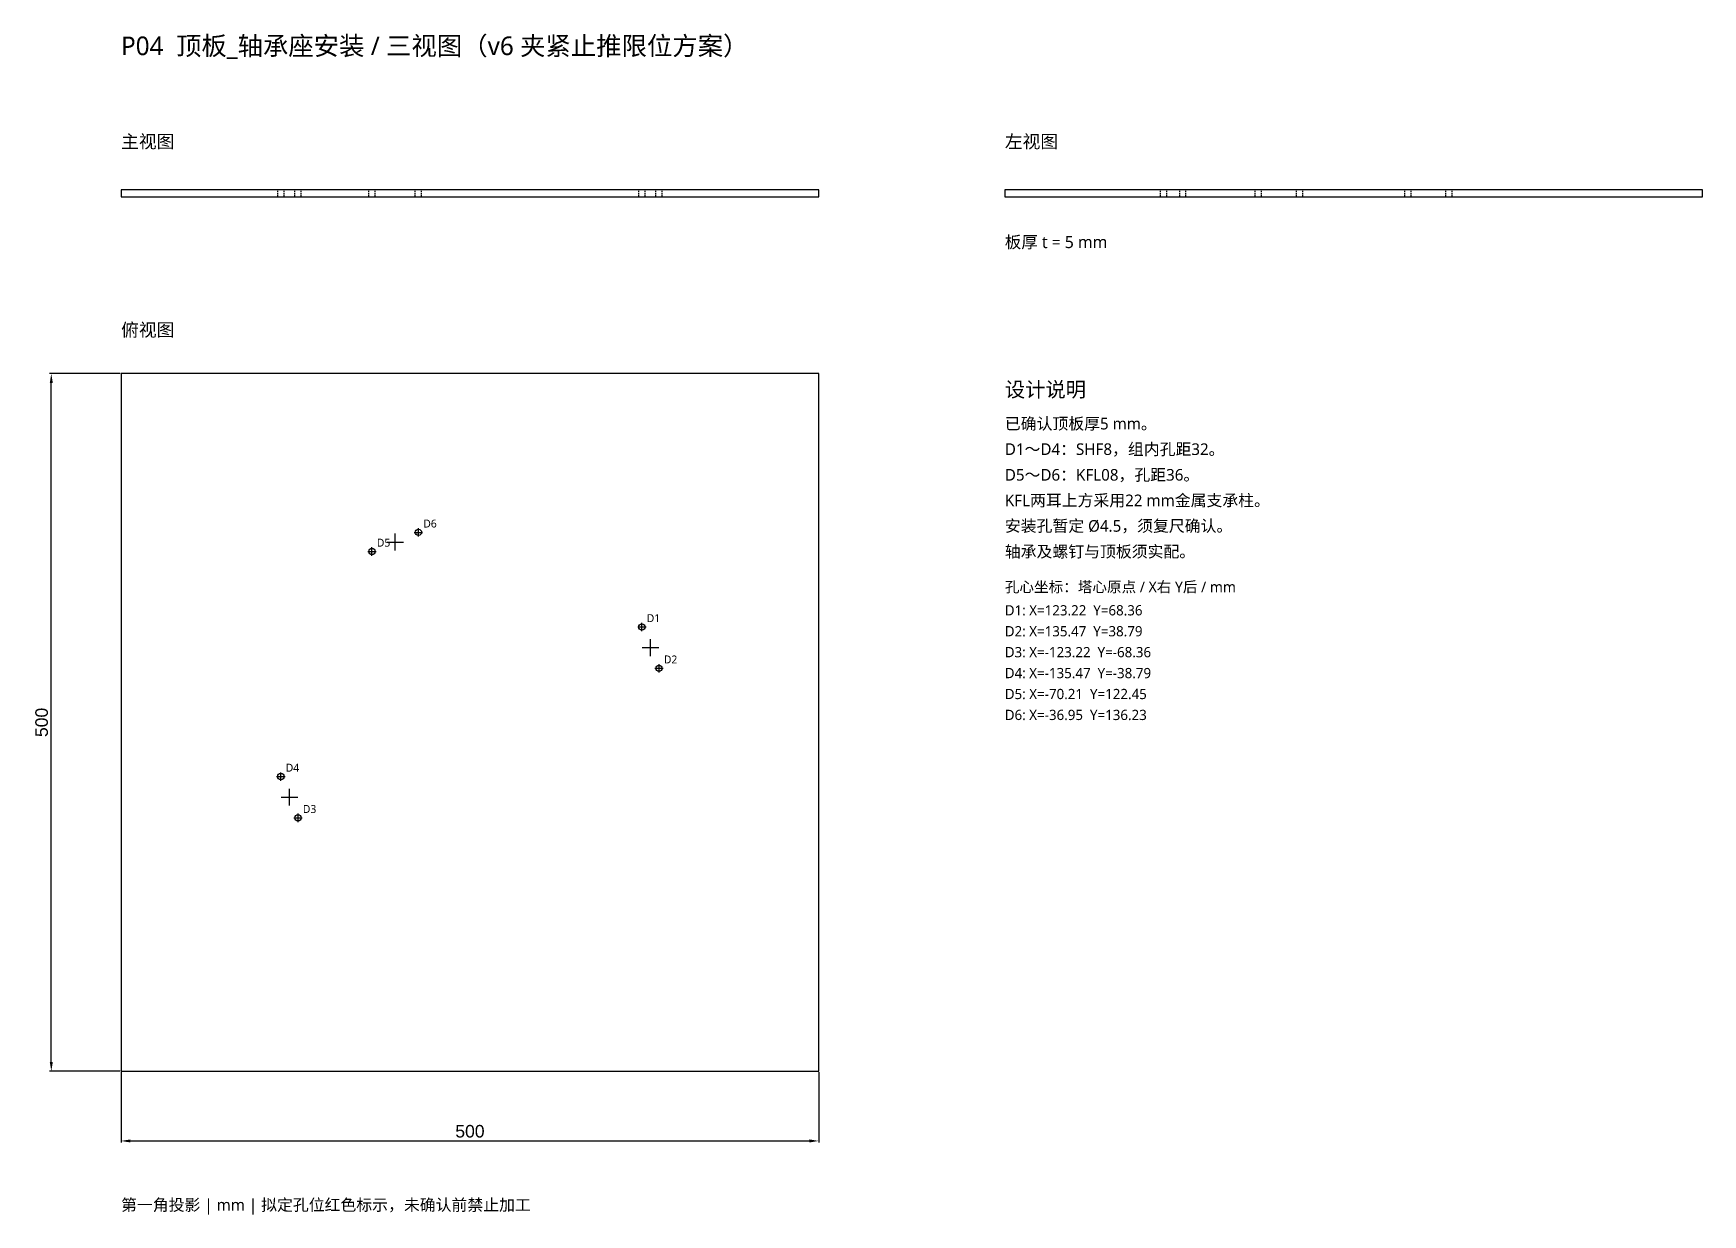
# Model space of a CAD drawing. Header units: millimetres. Extents: x 87 to 1283, y 47 to 894.
import ezdxf

# ---------------------------------------------------------------- set-up
doc = ezdxf.new("R2010")
doc.units = ezdxf.units.MM
doc.linetypes.add('HIDDEN2', pattern=[4.7625, 3.175, -1.5875])
for name, color, linetype in [('CENTER', 4, 'Continuous'), ('DIMENSIONS', 3, 'Continuous'), ('NOTES', 7, 'Continuous'), ('OUTLINE', 7, 'Continuous'), ('PROPOSED_HIDDEN', 1, 'HIDDEN2'), ('PROPOSED_HOLES', 1, 'Continuous')]:
    doc.layers.add(name, color=color, linetype=linetype)
doc.styles.add('CN_NOTES', font='Microsoft YaHei.ttf')
doc.styles.get("Standard").update_dxf_attribs({"font": 'arial.ttf'})
doc.dimstyles.new('ISO-25', dxfattribs={"dimtxt": 2.5, "dimasz": 2.5, "dimexe": 1.25, "dimexo": 0.625, "dimtad": 1, "dimtxsty": 'Standard', "dimcen": 2.5, "dimadec": 0, "dimazin": 0, "dimtfac": 1, "dimtmove": 0, "dimatfit": 3, "dimfxl": 1, "dimarcsym": 0})

# ---------------------------------------------------------------- blocks, each defined once
blk = doc.blocks.new('*D1')
at = {"layer": 'Defpoints', "color": 0, "transparency": 16777216}
for p in [(150, 150), (650, 150), (650, 100)]:
    blk.add_point(p, dxfattribs=at)
at = {"layer": 'DIMENSIONS', "color": 0, "lineweight": -2, "transparency": 16777216}
for p, q in [((150, 149.4), (150, 98.8)), ((650, 149.4), (650, 98.8)), ((156.7, 100), (643.3, 100))]:
    blk.add_line(p, q, dxfattribs=at)
at = {"layer": 'DIMENSIONS', "color": 0, "transparency": 16777216}
for points in [[(156.7, 101.1), (156.7, 98.9), (150, 100)], [(643.3, 101.1), (643.3, 98.9), (650, 100)]]:
    blk.add_solid(points, dxfattribs=at)
at = {"layer": 'DIMENSIONS', "color": 0, "transparency": 16777216, "insert": (400, 106.9), "char_height": 9, "attachment_point": 5}
blk.add_mtext('500', dxfattribs=at)
blk = doc.blocks.new('*D2')
at = {"layer": 'Defpoints', "color": 0, "transparency": 16777216}
for p in [(100, 650), (150, 650), (150, 150)]:
    blk.add_point(p, dxfattribs=at)
at = {"layer": 'DIMENSIONS', "color": 0, "lineweight": -2, "transparency": 16777216}
for p, q in [((149.4, 650), (98.8, 650)), ((100, 156.7), (100, 643.3)), ((149.4, 150), (98.8, 150))]:
    blk.add_line(p, q, dxfattribs=at)
at = {"layer": 'DIMENSIONS', "color": 0, "transparency": 16777216}
for points in [[(98.9, 643.3), (101.1, 643.3), (100, 650)], [(98.9, 156.7), (101.1, 156.7), (100, 150)]]:
    blk.add_solid(points, dxfattribs=at)
at = {"layer": 'DIMENSIONS', "color": 0, "transparency": 16777216, "insert": (93.1, 400), "char_height": 9, "attachment_point": 5, "rotation": 90}
blk.add_mtext('500', dxfattribs=at)

msp = doc.modelspace()

# ---------------------------------------------------------------- linework, layer by layer
at = {"layer": 'CENTER'}
for p, q in [((363.1, 533.2), (363.1, 539.2)), ((340.4, 529.3), (352.4, 529.3)), ((346.4, 523.3), (346.4, 535.3)), ((360.1, 536.2), (366.1, 536.2)), ((326.8, 522.5), (332.8, 522.5)), ((329.8, 519.5), (329.8, 525.5)), ((520.2, 468.4), (526.2, 468.4)), ((523.2, 465.4), (523.2, 471.4)), ((529.3, 447.6), (529.3, 459.6)), ((523.3, 453.6), (535.3, 453.6)), ((532.5, 438.8), (538.5, 438.8)), ((535.5, 435.8), (535.5, 441.8)), ((261.5, 361.2), (267.5, 361.2)), ((264.5, 358.2), (264.5, 364.2)), ((270.7, 340.4), (270.7, 352.4)), ((264.7, 346.4), (276.7, 346.4)), ((273.8, 331.6), (279.8, 331.6)), ((276.8, 328.6), (276.8, 334.6))]:
    msp.add_line(p, q, dxfattribs=at)
at = {"layer": 'OUTLINE'}
for p, q in [((650, 781.7), (150, 781.7)), ((150, 781.7), (150, 776.7)), ((650, 776.7), (650, 781.7)), ((1283.3, 781.7), (783.3, 781.7)), ((783.3, 781.7), (783.3, 776.7)), ((1283.3, 776.7), (1283.3, 781.7)), ((150, 776.7), (650, 776.7)), ((783.3, 776.7), (1283.3, 776.7)), ((650, 650), (150, 650)), ((150, 650), (150, 150)), ((650, 150), (650, 650)), ((150, 150), (650, 150))]:
    msp.add_line(p, q, dxfattribs=at)
at = {"layer": 'PROPOSED_HIDDEN', "ltscale": 0.35}
for p, q in [((262.3, 776.7), (262.3, 781.7)), ((266.8, 776.7), (266.8, 781.7)), ((274.5, 776.7), (274.5, 781.7)), ((279, 776.7), (279, 781.7)), ((327.5, 776.7), (327.5, 781.7)), ((332, 776.7), (332, 781.7)), ((360.8, 776.7), (360.8, 781.7)), ((365.3, 776.7), (365.3, 781.7)), ((521, 776.7), (521, 781.7)), ((525.5, 776.7), (525.5, 781.7)), ((533.2, 776.7), (533.2, 781.7)), ((537.7, 776.7), (537.7, 781.7)), ((894.9, 776.7), (894.9, 781.7)), ((899.4, 776.7), (899.4, 781.7)), ((908.6, 776.7), (908.6, 781.7)), ((913.1, 776.7), (913.1, 781.7)), ((962.7, 776.7), (962.7, 781.7)), ((967.2, 776.7), (967.2, 781.7)), ((992.3, 776.7), (992.3, 781.7)), ((996.8, 776.7), (996.8, 781.7)), ((1069.9, 776.7), (1069.9, 781.7)), ((1074.4, 776.7), (1074.4, 781.7)), ((1099.4, 776.7), (1099.4, 781.7)), ((1103.9, 776.7), (1103.9, 781.7))]:
    msp.add_line(p, q, dxfattribs=at)
at = {"layer": 'PROPOSED_HOLES'}
for centre in [(363.1, 536.2), (329.8, 522.5), (523.2, 468.4), (535.5, 438.8), (264.5, 361.2), (276.8, 331.6)]:
    msp.add_circle(centre, 2.25, dxfattribs=at)

# ---------------------------------------------------------------- texts
at = {"layer": 'NOTES', "style": 'CN_NOTES'}
for s, height, p in [('P04  顶板_轴承座安装 / 三视图（v6 夹紧止推限位方案）', 13.333, (150, 878.3)), ('主视图', 9.33, (150, 811.7)), ('左视图', 9.33, (783.3, 811.7)), ('板厚 t = 5 mm', 8.667, (783.3, 740)), ('俯视图', 9.33, (150, 676.7)), ('设计说明', 10.67, (783.3, 633.3)), ('已确认顶板厚5 mm。', 8.333, (783.3, 610)), ('D1～D4：SHF8，组内孔距32。', 8.333, (783.3, 591.7)), ('D5～D6：KFL08，孔距36。', 8.333, (783.3, 573.3)), ('KFL两耳上方采用22 mm金属支承柱。', 8.333, (783.3, 555)), ('安装孔暂定 Ø4.5，须复尺确认。', 8.333, (783.3, 536.7)), ('轴承及螺钉与顶板须实配。', 8.333, (783.3, 518.3)), ('孔心坐标：塔心原点 / X右 Y后 / mm', 7.667, (783.3, 493.3)), ('第一角投影 | mm | 拟定孔位红色标示，未确认前禁止加工', 8.333, (150, 50))]:
    msp.add_text(s, height=height, dxfattribs=at).set_placement(p)
at = {"layer": 'PROPOSED_HOLES', "style": 'CN_NOTES'}
for s, height, p in [('D6', 5.67, (366.6, 539.7)), ('D5', 5.67, (333.3, 526)), ('D1: X=123.22  Y=68.36', 7.333, (783.3, 476.7)), ('D1', 5.67, (526.7, 471.9)), ('D2: X=135.47  Y=38.79', 7.333, (783.3, 461.7)), ('D2', 5.67, (539, 442.3)), ('D3: X=-123.22  Y=-68.36', 7.333, (783.3, 446.7)), ('D4: X=-135.47  Y=-38.79', 7.333, (783.3, 431.7)), ('D5: X=-70.21  Y=122.45', 7.333, (783.3, 416.7)), ('D6: X=-36.95  Y=136.23', 7.333, (783.3, 401.7)), ('D4', 5.67, (268, 364.7)), ('D3', 5.67, (280.3, 335.1))]:
    msp.add_text(s, height=height, dxfattribs=at).set_placement(p)

# ---------------------------------------------------------------- dimensions: what is measured, and where the dimension line sits
at = {"layer": 'DIMENSIONS'}
dim = msp.add_linear_dim(base=(100, 650), p1=(150, 150), p2=(150, 650), angle=90, dimstyle='ISO-25', override={"dimtxt": 9, "dimasz": 6.666667, "dimgap": 2.333333, "dimdec": 0, "dimlfac": 1}, dxfattribs=at)
dim.commit()
dim.dimension.update_dxf_attribs({"geometry": '*D2', "text_midpoint": (93.1, 400)})
dim = msp.add_linear_dim(base=(650, 100), p1=(150, 150), p2=(650, 150), dimstyle='ISO-25', override={"dimtxt": 9, "dimasz": 6.666667, "dimgap": 2.333333, "dimdec": 0, "dimlfac": 1}, dxfattribs=at)
dim.commit()
dim.dimension.update_dxf_attribs({"geometry": '*D1', "text_midpoint": (400, 106.9)})

doc.saveas('drawing.dxf')
